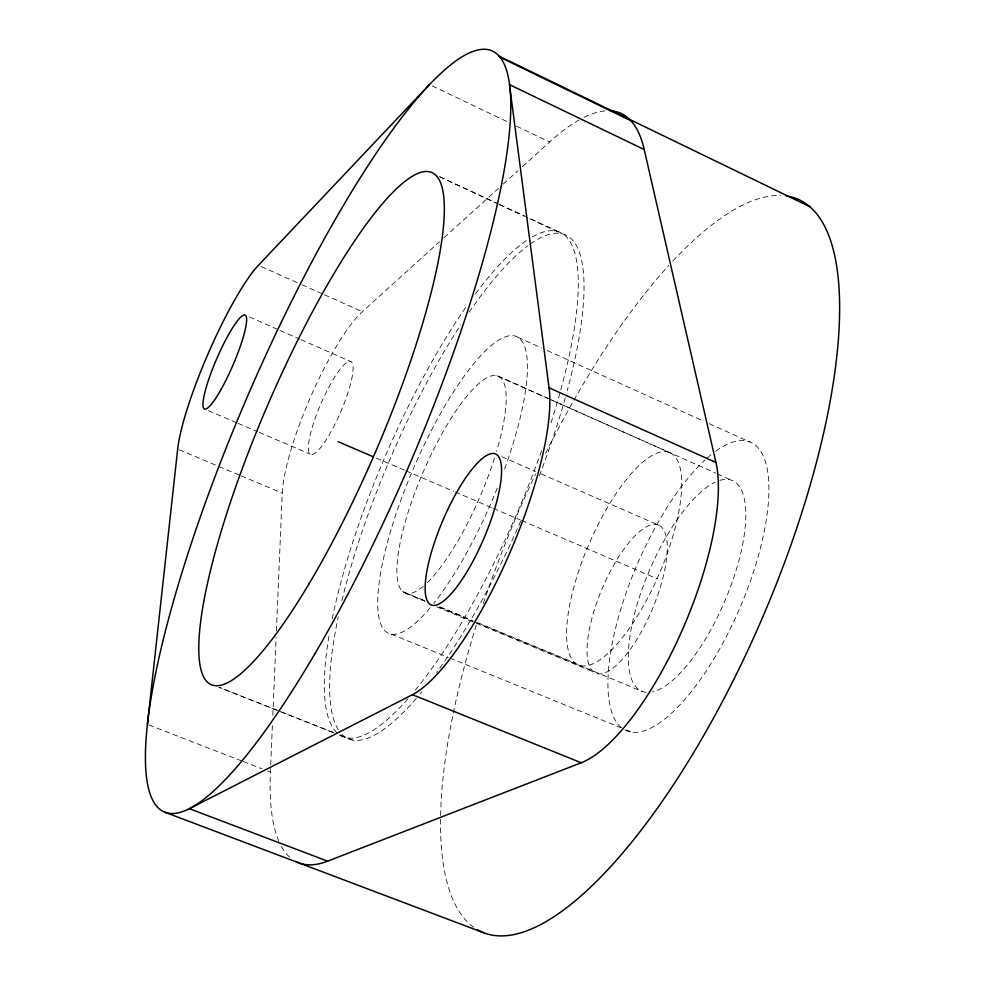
<?xml version="1.0" encoding="UTF-8"?>
<svg xmlns="http://www.w3.org/2000/svg" width="985" height="985" viewBox="0 0 985 985"><rect width="100%" height="100%" fill="white"/><g stroke="black" fill="none" stroke-linecap="round" stroke-linejoin="round"><path stroke-width="0.74" stroke-dasharray="4.92 3.69" d="M278.866 841.264A407.913 107.279 -66.7 0 1 270.407 772.068L272.426 724.566M272.82 715.369L276.132 637.209M276.391 631.077L282.252 493.14A111.354 23.615 -66.6 0 1 311.285 395.379A111.354 23.615 -66.6 0 1 362.32 311.691L439.532 241.744M444.075 237.631L498.582 188.258M503.126 184.146L517.888 170.774M522.432 166.65L549.679 141.963A407.913 107.279 -66.7 0 1 578.934 120.071M148.858 724.972L241.805 760.986M243.246 761.54L261.838 768.743M267.551 770.959L270.407 772.068M334.087 732.766L218.929 687.271L332.807 732.458M339.776 735.019L352.568 740.067M339.923 735.29L345.624 737.543M405.18 593.044L424.744 600.985M440.123 607.228L461.079 615.736M391.304 634.18L448.249 657.389M449.665 657.968L620.488 727.57M626.177 729.897L631.878 732.212M402.582 591.456L425.286 600.875M439.47 606.772L472.332 620.415M477.774 622.668L575.646 663.299M405.155 593.032L425.027 601.269M439.212 607.166L473.28 621.301M474.696 621.892L642.158 691.408M436.589 606.797L593.659 671.992M179.085 449.726L239.847 475.299M241.263 475.89L282.252 493.14M208.291 410.659L236.585 422.737M238.001 423.341L257.811 431.787M259.215 432.39L310.14 454.134M376.196 458.025L404.429 470.165M405.845 470.768L453.826 491.392M455.242 491.995L491.934 507.767M493.35 508.371L520.166 519.895M521.582 520.511L657.081 578.737M501.697 456.658L535.471 471.409M541.097 473.859L659.31 525.448A80.438 27.112 -67 0 1 631.878 647.046A80.438 27.112 -67 0 1 590.274 624.946A80.438 27.112 -67 0 1 659.31 525.448M249.39 316.973L278.62 329.827M280.011 330.431L299.489 339M300.881 339.616L350.968 361.655A50.58 10.724 -66.6 0 1 328.83 435.542A50.58 10.724 -66.6 0 1 312.38 426.8A50.58 10.724 -66.6 0 1 350.968 361.655M496.92 375.716L669.911 452.731A115.553 38.156 -66.7 0 1 631.533 625.143A115.553 38.156 -66.7 0 1 571.005 598.634A115.553 38.156 -66.7 0 1 669.911 452.731M261.21 266.553L300.536 284.111M301.939 284.739L322.994 294.146M324.397 294.761L362.32 311.691M498.299 376.196L547.401 398.1M548.805 398.716L715.775 473.182M717.178 473.81L732.606 480.692M517.802 337.227L541.565 347.964M547.155 350.488L703.696 421.174M709.286 423.698L749.831 442.006M439.716 176.746L498.348 203.87M499.752 204.511L561.167 232.916M439.63 176.758L497.794 203.907M499.186 204.548L524.106 216.183M529.647 218.768L561.499 233.642M432.181 85.892L508.211 122.177M516.509 126.129L549.679 141.963M289.602 857.11A407.913 107.279 -66.7 0 1 280.811 845.327M583.982 117.363A407.913 107.279 -66.7 0 1 605.615 110.825M532.146 236.942A274.519 71.782 -66.7 0 1 550.381 424.769M541.602 450.711A274.519 71.782 -66.7 0 1 414.66 690.891M407.901 698.845A274.519 71.782 -66.7 0 1 339.566 734.835M336.919 732.692A274.519 71.782 -66.7 0 1 329.199 634.722M332.179 618.9A274.519 71.782 -66.7 0 1 467.703 304.599M475.57 293.727A274.519 71.782 -66.7 0 1 527.812 239.614M715.775 451.13A157.021 55.751 -66.7 0 1 753.513 571.792A157.021 55.751 -66.7 0 1 624.884 730.02M621.523 727.792A157.021 55.751 -66.7 0 1 621.757 606.071A157.021 55.751 -66.7 0 1 705.075 459.933M707.242 457.976A157.021 55.751 -66.7 0 1 711.539 454.356M430.088 607.843A161.589 42.466 -66.7 0 1 385.972 548.066A161.589 42.466 -66.7 0 1 497.45 340.909A161.589 42.466 -66.7 0 1 504.086 470.337M497.24 488.166A161.589 42.466 -66.7 0 1 433.806 603.288M719.961 480.348A114.666 40.68 -66.7 0 1 735.179 573.27A114.666 40.68 -66.7 0 1 652.575 691.901M646.025 692.356A114.666 40.68 -66.7 0 1 639.77 595.962A114.666 40.68 -66.7 0 1 715.098 482.231M423.353 586.26A118.015 30.991 -66.7 0 1 405.254 521.841A118.015 30.991 -66.7 0 1 481.53 381.293A118.015 30.991 -66.7 0 1 496.6 451.29M494.532 457.988A118.015 30.991 -66.7 0 1 426.948 583.009M473.65 927.254A399.011 132.987 -66.7 0 1 476.826 623.517M483.315 603.522A399.011 132.987 -66.7 0 1 535.544 474.081M545.591 453.408A399.011 132.987 -66.7 0 1 668.79 265.408M672.743 261.123A399.011 132.987 -66.7 0 1 780.699 195.461M530.299 243.984A274.347 72.324 -66.7 0 1 567.225 390.75M565.292 397.829A274.347 72.324 -66.7 0 1 538.056 479.178M520.868 520.93A274.347 72.324 -66.7 0 1 436.614 672.607M421.888 691.741A274.347 72.324 -66.7 0 1 420.016 694.006M416.323 698.377A274.347 72.324 -66.7 0 1 340.982 733.32M338.36 729.823A274.347 72.324 -66.7 0 1 338.261 616.782M341.906 600.641A274.347 72.324 -66.7 0 1 460.709 324.804M469.082 312.282A274.347 72.324 -66.7 0 1 527.886 245.733"/><path stroke-width="1.48" d="M147.43 724.418L177.669 449.135A112.758 19.232 -66.6 0 1 209.251 351.116A112.758 19.232 -66.6 0 1 258.402 265.297L429.423 84.575M644.215 149.535L509.479 84.624L549.051 387.794A180.821 49.435 -66.9 0 1 506.856 559.702A180.821 49.435 -66.9 0 1 412.456 694.684L189.379 808.697L327.611 861.161L581.248 762.759A177.251 59.826 -67 0 0 680.746 633.478A177.251 59.826 -67 0 0 715.947 462.445L644.215 149.535A407.913 107.279 -66.7 0 0 611.032 110.837M164.754 812.182L483.746 932.783M412.456 694.684L581.248 762.759M338.089 441.649L373.377 456.818M549.051 387.794L715.947 462.445M499.087 56.12L809.732 206.69M500.048 57.29L630.806 120.65M327.611 861.161A407.913 107.279 -66.7 0 1 295.5 861.333M786.325 195.953A399.011 132.987 -66.7 0 1 765.751 609.961A399.011 132.987 -66.7 0 1 477.097 929.532M314.941 653.683A414.353 87.887 -66.7 0 0 492.377 51.023A414.353 87.887 -66.7 0 0 176.869 589.449A414.353 87.887 -66.7 0 0 314.941 653.683M221.182 389.235A51.22 8.73 -66.6 0 0 245.216 315.126A51.22 8.73 -66.6 0 0 207.909 381.872A51.22 8.73 -66.6 0 0 221.182 389.235M464.034 576.484A82.05 22.396 -66.9 0 0 496.058 454.208A82.05 22.396 -66.9 0 0 429.928 557.584A82.05 22.396 -66.9 0 0 464.034 576.484M309.044 583.785A278.804 58.78 -66.7 0 0 433.535 173.422A278.804 58.78 -66.7 0 0 222.044 528.526A278.804 58.78 -66.7 0 0 309.044 583.785"/></g></svg>
